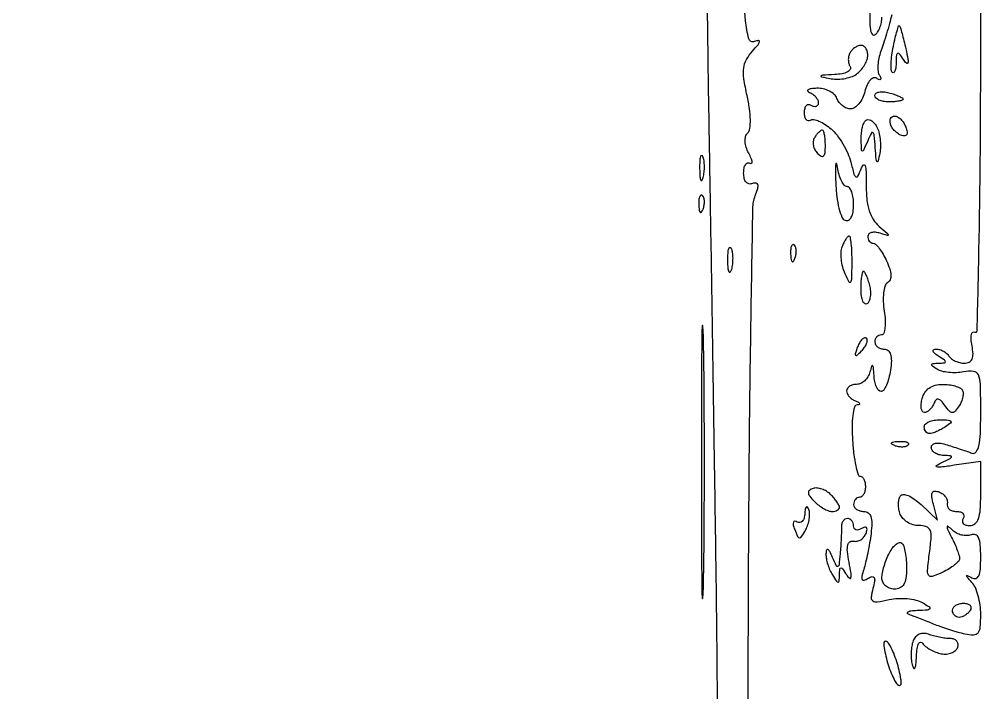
# Model space of a CAD drawing. Extents: x 0 to 37.8, y 0 to 50.8.
# Drawn here: x 26.3 to 37.82, y 34.54 to 42.61 of the extents above; entities that cross this region are included whole.
import ezdxf

# ---------------------------------------------------------------- set-up
doc = ezdxf.new("R2010")
doc.units = 0
doc.header["$MEASUREMENT"] = 0

msp = doc.modelspace()

# ---------------------------------------------------------------- linework, layer by layer
for points in [[(20.259036, 48.000968, 0.000043), (23.074121, 48.0391, 0.000043), (25.707018, 48.075219, 0.000103), (27.6642, 48.102641, 0.000713), (29.207501, 48.126785, 0.001174), (30.51262, 48.152131, 0.000085), (31.68458, 48.177843, 0.177075), (31.71795, 48.190887, -0.1764), (31.750241, 48.203558, -0.000693), (32.148749, 48.212861, -0.003381), (32.602734, 48.219757, -0.002107), (33.135, 48.222), (34.5168, 48.222), (34.517334, 45.95895, 0.001407), (34.520498, 44.921491, 0.000797), (34.529867, 43.664836, 0.000795), (34.543345, 42.39814, 0.001309), (34.559251, 41.3271, -0.000297), (34.577931, 40.2201, -0.000153), (34.600072, 38.834044, -0.000152), (34.621982, 37.407909, -0.00023), (34.640106, 36.1665, -0.001223), (34.656615, 34.754542, -0.000427), (34.673665, 32.722951, -0.000424)], [(36.749703, 42.666639, -0.008015), (36.722173, 42.560467, -0.005293), (36.687295, 42.439322, -0.005326), (36.650874, 42.322233, -0.010275), (36.618807, 42.229451, 0.036212), (36.595076, 42.147209, 0.037549), (36.583823, 42.063397, 0.040367), (36.585461, 41.989887, 0.113128), (36.601966, 41.941429, -0.038822), (36.618515, 41.909327, -0.29251), (36.615745, 41.893269, -0.314065), (36.60046, 41.889815, -0.041826), (36.569296, 41.905644, 0.227685), (36.531151, 41.909696, 0.123705), (36.49106, 41.882966, 0.079253), (36.454517, 41.826993, 0.043608), (36.427713, 41.749515, -0.048849), (36.398851, 41.668829, -0.058785), (36.356182, 41.600556, -0.069202), (36.306923, 41.554056, -0.155847), (36.258539, 41.5386, -0.097492), (36.210464, 41.548064, -0.066866), (36.162143, 41.575877, -0.064135), (36.120909, 41.616987, -0.07323), (36.093606, 41.6655, 0.117933), (36.060655, 41.713543, 0.068423), (36.00252, 41.753161, 0.062316), (35.929333, 41.778811, 0.061881), (35.851905, 41.785721, 0.020652), (35.783527, 41.780522, 0.099714), (35.746659, 41.768469, 0.448854), (35.74332, 41.752973, 0.139835), (35.76465, 41.736371, -0.061896), (35.805086, 41.713903, -0.05974), (35.839336, 41.681988, -0.064692), (35.862579, 41.645894, -0.111184), (35.8704, 41.611157, -0.121914), (35.863661, 41.583931, -0.187673), (35.845549, 41.56822, -0.151112), (35.818159, 41.567027, -0.074422), (35.7858, 41.5809, 0.146489), (35.753703, 41.58953, 0.191582), (35.726051, 41.577617, 0.134005), (35.707372, 41.544914, 0.063222), (35.7012, 41.4963, 0.053769), (35.706506, 41.447099, 0.11649), (35.722844, 41.413001, 0.18852), (35.746986, 41.399197, 0.176886), (35.77488, 41.404951, -0.190046), (35.815116, 41.412188, -0.051366), (35.878164, 41.392665, -0.044353), (35.950823, 41.353762, -0.033568), (36.023018, 41.299181, -0.050495), (36.094343, 41.22345, -0.029503), (36.164344, 41.120146, -0.029256), (36.222809, 41.007312, -0.043443), (36.259144, 40.902171, 0.006873), (36.297607, 40.75738, 0.18369), (36.320917, 40.725857, 0.452765), (36.345171, 40.73282, 0.020539), (36.383109, 40.822584, -0.102816), (36.409465, 40.864279, -0.57079), (36.42986, 40.859392, -0.067364), (36.44192, 40.786424, -0.008305), (36.443968, 40.624664, 0.026471), (36.452444, 40.451746, 0.05143), (36.480515, 40.316518, 0.064488), (36.529386, 40.211691, 0.080198), (36.600615, 40.131308, -0.003449), (36.696747, 40.051555, -0.189911), (36.707721, 40.031274, -0.534594), (36.697733, 40.022697, -0.008084), (36.61065, 40.048539, 0.049331), (36.553945, 40.060391, 0.085743), (36.50609, 40.057344, 0.128632), (36.474565, 40.040508, 0.209073), (36.4626, 40.013145, 0.075741), (36.467378, 39.981787, 0.088381), (36.481238, 39.955077, 0.099574), (36.501851, 39.937097, 0.127792), (36.52605, 39.93054, -0.197543), (36.556553, 39.917627, -0.032223), (36.59958, 39.868156, -0.031306), (36.645188, 39.799866, -0.022993), (36.687264, 39.719097, -0.028885), (36.725213, 39.623116, -0.068604), (36.739064, 39.547764, -0.104544), (36.72989, 39.492177, -0.16275), (36.69909, 39.455202, 0.183486), (36.668972, 39.415934, 0.043724), (36.651998, 39.333871, 0.039253), (36.648035, 39.229883, 0.030136), (36.659457, 39.116745, -0.025664), (36.671489, 39.00736, -0.043352), (36.668871, 38.91522, -0.05676), (36.653877, 38.85073, -0.317283), (36.626481, 38.8314, 0.105873), (36.596232, 38.824922, 0.099305), (36.570489, 38.806549, 0.096197), (36.553233, 38.779095, 0.0926), (36.5472, 38.7468, 0.131727), (36.55585, 38.714538, 0.100599), (36.580173, 38.687051, 0.088071), (36.616558, 38.668561, 0.073754), (36.659448, 38.6622, -0.178073), (36.706064, 38.645054, -0.14566), (36.735203, 38.600247, -0.081358), (36.744942, 38.522718, -0.02709), (36.734446, 38.4084, -0.027258), (36.714715, 38.31118, -0.04044), (36.686107, 38.229154, -0.047041), (36.653584, 38.171067, -0.246404), (36.622198, 38.1546, -0.221516), (36.59274, 38.168324, -0.070029), (36.566348, 38.210515, -0.054629), (36.546633, 38.272062, -0.037353), (36.537386, 38.34495, 0.005718), (36.531295, 38.441588, 0.197309), (36.521283, 38.461595, 0.541772), (36.509184, 38.45817, 0.01159), (36.488883, 38.38725, -0.071619), (36.465052, 38.330664, -0.07028), (36.426104, 38.28269, -0.075733), (36.378525, 38.250323, -0.112012), (36.329497, 38.2392, 0.062394), (36.283347, 38.233419, 0.080635), (36.244255, 38.21642, 0.098031), (36.218092, 38.191226, 0.153392), (36.2088, 38.16165, 0.117038), (36.21659, 38.128827, 0.06394), (36.239864, 38.094346, 0.058299), (36.274111, 38.06352, 0.058288), (36.31455, 38.041429, -0.028265), (36.350591, 38.02446, -0.168817), (36.364385, 38.009346, -0.416753), (36.359777, 37.997957, -0.079781), (36.3357, 37.992132, 0.315786), (36.303427, 37.9655, 0.035306), (36.28357, 37.866807, 0.031714), (36.274718, 37.729868, 0.017585), (36.280415, 37.562453, 0.013768), (36.296149, 37.40028, 0.022277), (36.31943, 37.263672, 0.018115), (36.346163, 37.158786, 0.332778), (36.372065, 37.1394, -0.193868), (36.395873, 37.129808, -0.087279), (36.416089, 37.102123, -0.067132), (36.42981, 37.061068, -0.047152), (36.4344, 37.0125, -0.053595), (36.429181, 36.963951, -0.073362), (36.413691, 36.922877, -0.093122), (36.390802, 36.895303, -0.17482), (36.3639, 36.8856, 0.119248), (36.33701, 36.879094, 0.100665), (36.314109, 36.860749, 0.092192), (36.298731, 36.833312, 0.081935), (36.2934, 36.801, 0.14136), (36.302707, 36.768739, 0.099803), (36.328867, 36.741251, 0.084779), (36.36799, 36.722736, 0.068325), (36.414139, 36.7164, -0.158049), (36.466363, 36.699469, -0.156804), (36.49892, 36.65507, -0.086468), (36.510787, 36.576081, -0.025633), (36.501643, 36.453787, -0.010346), (36.484951, 36.340724, -0.007966), (36.46223, 36.218091, -0.008065), (36.437307, 36.104109, -0.018987), (36.41414, 36.020193, 0.020177), (36.392041, 35.939394, 0.174881), (36.396421, 35.90295, 0.370222), (36.419381, 35.893358, 0.060118), (36.466863, 35.915335, -0.074201), (36.514119, 35.935618, -0.360414), (36.538663, 35.924227, -0.15631), (36.54427, 35.88273, -0.019997), (36.524764, 35.793743, 0.032128), (36.504079, 35.687073, 0.280932), (36.522923, 35.644925, 0.191416), (36.57621, 35.632765, 0.015577), (36.719706, 35.659626, -0.041423), (36.824245, 35.673656, -0.034392), (36.936492, 35.671618, -0.035701), (37.039611, 35.655159, -0.074487), (37.115019, 35.625185, -0.012653), (37.201047, 35.572161, -0.407371), (37.205933, 35.550256, -0.240652), (37.181058, 35.535201, -0.00705), (37.0548, 35.527894, 0.016863), (36.977258, 35.521877, 0.108385), (36.940236, 35.509316, 0.520378), (36.939172, 35.493736, 0.090512), (36.9702, 35.476835, -0.00806), (37.030765, 35.455794, -0.003637), (37.109526, 35.426349, -0.0036), (37.192243, 35.394053, -0.004909), (37.2663, 35.363675, 0.015202), (37.344815, 35.333342, 0.008573), (37.441713, 35.301109, 0.00855), (37.540682, 35.271911, 0.013856), (37.62585, 35.250882, 0.049051), (37.729972, 35.238713, 0.228185), (37.78344, 35.263258, 0.153953), (37.810063, 35.328727, 0.020184), (37.8162, 35.4807, 0.034704), (37.808402, 35.59291, 0.032306), (37.785136, 35.705745, 0.033906), (37.751106, 35.803271, 0.08638), (37.71045, 35.865891, -0.004358), (37.653351, 35.928493, -0.184745), (37.647, 35.945095, -0.561535), (37.655063, 35.950011, -0.009535), (37.71045, 35.920118, 0.203569), (37.757756, 35.914783, 0.224123), (37.79191, 35.945366, 0.082617), (37.811144, 36.025815, 0.017458), (37.8162, 36.170558, 0.018414), (37.810746, 36.318608, 0.085273), (37.79015, 36.401411, 0.204063), (37.752961, 36.436355, 0.181476), (37.699609, 36.435962, -0.091342), (37.647206, 36.426197, -0.060701), (37.586345, 36.433487, -0.058671), (37.526688, 36.455783, -0.070257), (37.477753, 36.490361, 0.016346), (37.424986, 36.536899, 0.593016), (37.412971, 36.532094, 0.144484), (37.417716, 36.503974, 0.005124), (37.467444, 36.404712, -0.014036), (37.503747, 36.328904, -0.015702), (37.534313, 36.253933, -0.015134), (37.556291, 36.188805, -0.076338), (37.56174, 36.150912, -0.186097), (37.54882, 36.118332, -0.037047), (37.502199, 36.074796, -0.034606), (37.437024, 36.029442, -0.026209), (37.359974, 35.988703, -0.023676), (37.234552, 35.937644, -0.341198), (37.19173, 35.951757, -0.176396), (37.177326, 36.009217, -0.007438), (37.202573, 36.221353, 0.014303), (37.222026, 36.406419, 0.112804), (37.209338, 36.491212, 0.225413), (37.1647, 36.533147, 0.077849), (37.07499, 36.5472, -0.072107), (37.005651, 36.557252, -0.063857), (36.938853, 36.58672, -0.066858), (36.884585, 36.630293, -0.098907), (36.852077, 36.681734, -0.048318), (36.836135, 36.739371, -0.043203), (36.830744, 36.801227, -0.045717), (36.835911, 36.85798, -0.093121), (36.851951, 36.899597, -0.266463), (36.886776, 36.91846, -0.091385), (36.945047, 36.906241, -0.059651), (37.019365, 36.864854, -0.031738), (37.100638, 36.797677), (37.297825, 36.612428), (37.248084, 36.80264, -0.025331), (37.229247, 36.89318, -0.149092), (37.23601, 36.940651, -0.289369), (37.264423, 36.958859, -0.08894), (37.316921, 36.949801, -0.07349), (37.360644, 36.9262, -0.078945), (37.394455, 36.891439, -0.087175), (37.413409, 36.851183, -0.121802), (37.41435, 36.811575, 0.14295), (37.416719, 36.775354, 0.128595), (37.438156, 36.744358, 0.105328), (37.476269, 36.723534, 0.072671), (37.525093, 36.7164, -0.066118), (37.571761, 36.710202, -0.138808), (37.602883, 36.691549, -0.191142), (37.613832, 36.663918, -0.139169), (37.6047, 36.6318, 0.139169), (37.595568, 36.599682, 0.191142), (37.606517, 36.572051, 0.138808), (37.637639, 36.553398, 0.066118), (37.684307, 36.5472, 0.176619), (37.746591, 36.569909, 0.136109), (37.787796, 36.630013, 0.066743), (37.810137, 36.741874, 0.015962), (37.8162, 36.931733), (37.8162, 37.316267), (37.49895, 37.269225, -0.005381), (37.342512, 37.247746, -0.085686), (37.2892, 37.250161, -0.667949), (37.286354, 37.26609, -0.032576), (37.3509, 37.301745, 0.006028), (37.448884, 37.349271, 0.219596), (37.464125, 37.368319, 0.459668), (37.45445, 37.381892, 0.012418), (37.37205, 37.387254, -0.058739), (37.315431, 37.396245, -0.075547), (37.26749, 37.417979, -0.092215), (37.23531, 37.448586, -0.157926), (37.224, 37.483501, -0.216017), (37.238496, 37.515488, -0.140908), (37.275771, 37.533029, -0.081272), (37.335912, 37.532889, -0.034756), (37.41435, 37.514192, -0.002737), (37.49498, 37.488456, -0.002324), (37.579849, 37.460418, -0.002342), (37.6569, 37.434162, -0.006595), (37.71045, 37.414839, 0.334895), (37.759133, 37.429199, 0.106331), (37.792398, 37.502547, 0.043567), (37.811196, 37.649941, 0.009942), (37.8162, 37.901611, 0.005841), (37.81224, 38.24054, 0.094472), (37.788356, 38.351646, 0.274957), (37.730418, 38.394246, 0.071683), (37.610169, 38.38874, -0.037993), (37.523122, 38.378867, -0.033722), (37.431989, 38.381641, -0.035292), (37.350116, 38.395561, -0.081726), (37.292919, 38.419882, -0.015996), (37.237349, 38.457666, -0.296492), (37.23011, 38.476598, -0.32788), (37.244522, 38.489388, -0.017948), (37.3086, 38.493, 0.013145), (37.381662, 38.496415, 0.392993), (37.3932, 38.508827, 0.246379), (37.383317, 38.527667, 0.007698), (37.3086, 38.5776, -0.027275), (37.261722, 38.611655, -0.147021), (37.244232, 38.637439, -0.37991), (37.251715, 38.654103, -0.102799), (37.282457, 38.660905, -0.074131), (37.324875, 38.655137, -0.053889), (37.368976, 38.636968, -0.054031), (37.408042, 38.609871, -0.075854), (37.4355, 38.5776, 0.094027), (37.465148, 38.5452, 0.052892), (37.511134, 38.517851, 0.050203), (37.565273, 38.499276, 0.057614), (37.619555, 38.493, 0.110481), (37.677175, 38.505889, 0.181084), (37.711651, 38.541276, 0.11682), (37.72318, 38.604097, 0.034462), (37.711383, 38.70194, -0.027972), (37.701057, 38.779153, -0.068119), (37.704436, 38.836363, -0.162929), (37.720224, 38.864063, -0.332306), (37.743821, 38.866147, 0.579799), (37.773395, 38.882199, 0.0005), (37.794939, 39.877703, 0.003249), (37.811007, 41.013912, 0.001911), (37.8162, 42.372557, 0.001249), (37.8117, 44.173773, 0.006105)], [(35.029975, 32.676313, -0.00095), (35.031739, 35.163639, -0.001273), (35.041982, 37.150537, -0.002012), (35.061958, 38.854324, -0.000461), (35.086856, 40.347845, -0.086353), (35.115752, 40.498201, 0.020144), (35.145113, 40.586251, 0.129228), (35.146256, 40.63281, 0.330759), (35.124786, 40.650874, 0.107156), (35.081195, 40.644156, -0.14527), (35.039577, 40.640908, -0.166468), (35.005508, 40.661355, -0.118411), (34.983333, 40.705599, -0.057285), (34.976057, 40.768894, -0.044401), (34.981399, 40.828931, -0.09659), (34.998062, 40.871884, -0.174757), (35.022658, 40.891057, -0.220912), (35.050969, 40.887679, 0.279806), (35.069654, 40.887532, 0.295812), (35.077708, 40.903876, 0.072247), (35.066259, 40.946631, 0.021384), (35.0368, 41.00783, -0.045648), (35.006123, 41.080355, -0.064283), (34.993528, 41.149355, -0.07794), (34.999627, 41.208122, -0.132358), (35.024123, 41.25069, 0.165798), (35.050427, 41.304218, 0.035912), (35.056314, 41.408587, 0.031705), (35.045723, 41.542639, 0.019702), (35.017214, 41.69788, -0.017329), (34.978782, 41.9017, -0.067451), (34.976603, 42.029753, -0.096039), (35.008431, 42.129399, -0.058793), (35.080157, 42.23027, 0.010553), (35.147842, 42.30831, 0.12229), (35.165311, 42.344476, 0.520012), (35.152843, 42.357794, 0.05605), (35.104257, 42.345248, -0.448348), (35.03729, 42.379966, -0.038102), (34.999611, 42.595105, -0.017712), (34.974256, 43.004874, -0.002367)], [(36.4927, 42.748023, 0.015805), (36.485679, 42.594386, 0.046098), (36.493951, 42.488653, 0.104917), (36.515614, 42.4343, 0.404067), (36.547824, 42.427285, 0.109494), (36.580027, 42.458618, 0.050642), (36.607132, 42.510709, 0.046781), (36.625578, 42.573648, 0.047936), (36.6318, 42.6384, -0.050097)]]:
    msp.add_lwpolyline(points, format="xyb")
for points in [[(36.842561, 42.535587, -0.097984), (36.852251, 42.516908, -0.004052), (36.872823, 42.444022, -0.006901), (36.89542, 42.356687, -0.004831), (36.918569, 42.2577, -0.007762), (36.943912, 42.135528, -0.103987), (36.943083, 42.08999, -0.593089), (36.926594, 42.085343, -0.045015), (36.889465, 42.1308, 0.014386), (36.840607, 42.198706, 0.337675), (36.819134, 42.20458, 0.290322), (36.805174, 42.185084, 0.012078), (36.802295, 42.09555, -0.025204), (36.798825, 42.036178, -0.06158), (36.788782, 41.99363, -0.151872), (36.774348, 41.974886, -0.36461), (36.758112, 41.976287, -0.186045), (36.744249, 42.00754, -0.021318), (36.7437, 42.085963, -0.023412), (36.751701, 42.182787, -0.017035), (36.769275, 42.289425, -0.008044), (36.791385, 42.391413, -0.014948), (36.813098, 42.473213, -0.011564), (36.832706, 42.533905, -0.589985)], [(36.382993, 42.3, 0.089642), (36.348681, 42.293799, 0.053229), (36.311411, 42.275149, 0.051032), (36.277005, 42.247761, 0.06081), (36.2511, 42.2154, 0.079461), (36.23499, 42.176756, 0.059169), (36.229532, 42.1308, 0.059169), (36.23499, 42.084844, 0.079461), (36.2511, 42.0462, -0.276828), (36.251551, 42.012644, -0.14238), (36.220031, 41.98261, -0.0743), (36.155294, 41.960431, -0.033337), (36.065743, 41.950079, 0.001867), (35.920708, 41.942505, 0.201861), (35.903443, 41.934073, 0.574889), (35.906734, 41.924318, 0.00327), (36.023107, 41.901285, 0.054081), (36.106751, 41.894511, 0.043115), (36.196739, 41.904762, 0.044558), (36.279363, 41.929298, 0.078914), (36.340357, 41.965465, 0.049853), (36.387131, 42.012894, 0.041964), (36.426691, 42.07135, 0.043839), (36.453787, 42.131468, 0.084154), (36.4626, 42.183459, 0.066527), (36.456646, 42.228008, 0.083585), (36.439215, 42.265766, 0.099375), (36.413351, 42.291018, 0.144829)], [(36.7164, 41.732313, -0.016817), (36.781236, 41.713006, -0.025621), (36.835898, 41.691536, -0.023188), (36.876898, 41.670613, -0.269386), (36.8856, 41.655633, -0.326917), (36.876332, 41.642973, -0.029396), (36.835898, 41.632727, -0.029316), (36.781258, 41.625541, -0.018041), (36.7164, 41.6232, -0.043375), (36.651627, 41.62883, -0.063112), (36.596902, 41.645725, -0.082769), (36.559853, 41.670567, -0.206609), (36.5472, 41.69988, -0.24384), (36.560528, 41.725583, -0.106581), (36.596902, 41.741037, -0.070464), (36.651569, 41.743701, -0.040966)], [(36.569229, 41.327031, -0.064494), (36.594888, 41.263049, -0.034071), (36.610605, 41.17882, -0.033243), (36.615088, 41.089025, -0.043647), (36.606586, 41.007417, -0.008758), (36.586345, 40.911779, -0.623691), (36.574063, 40.908911, -0.151651), (36.563219, 40.935757, -0.003539), (36.552775, 41.0733, 0.005241), (36.540892, 41.223035, 0.183935), (36.52577, 41.254063, 0.502079), (36.505543, 41.250443, 0.014304), (36.4626, 41.1579, -0.002716), (36.41199, 41.041866, -0.321284), (36.398648, 41.034007, -0.375057), (36.388764, 41.044328, -0.003099), (36.383946, 41.16495, -0.031195), (36.386003, 41.236733, -0.032525), (36.397009, 41.306688, -0.034412), (36.414529, 41.365429, -0.10709), (36.436764, 41.399964, -0.19829), (36.465019, 41.411707, -0.127098), (36.499916, 41.40278, -0.08756), (36.536706, 41.373153, -0.052035)], [(36.784899, 41.454, -0.13514), (36.820281, 41.444259, -0.062067), (36.858335, 41.414647, -0.054888), (36.893114, 41.371275, -0.049992), (36.918906, 41.320031, -0.045328), (36.934139, 41.266209, -0.161356), (36.92939, 41.231174, -0.257062), (36.90722, 41.215584, -0.108271), (36.869795, 41.219568, -0.068602), (36.828857, 41.239787, -0.047417), (36.788966, 41.272743, -0.047422), (36.756003, 41.31262, -0.068669), (36.735787, 41.353537, -0.075908), (36.729188, 41.391931, -0.118903), (36.7364, 41.424489, -0.144673), (36.75614, 41.446019, -0.136183)], [(35.917693, 41.2848, 0.158891), (35.89963, 41.278911, 0.035867), (35.874647, 41.257783, 0.033717), (35.848043, 41.228037, 0.027183), (35.823544, 41.192829, 0.11056), (35.808921, 41.150599, 0.077894), (35.811056, 41.100218, 0.072722), (35.829137, 41.049591, 0.074436), (35.860851, 41.006709, 0.062607), (35.905396, 40.972113, 0.339454), (35.93385, 40.975521, 0.178281), (35.951018, 41.01159, 0.02285), (35.955, 41.09868, 0.018873), (35.952306, 41.170022, 0.030595), (35.944041, 41.230127, 0.031559), (35.932235, 41.274344, 0.322196)], [(34.487692, 40.96916, 0.31318), (34.472565, 40.979056, 0.333666), (34.458856, 40.968155, 0.052471), (34.450195, 40.910878, 0.014395), (34.448693, 40.8195, 0.012823), (34.452128, 40.72913, 0.080377), (34.462363, 40.684216, 0.597527), (34.475909, 40.682732, 0.087174), (34.490827, 40.71536, 0.037336), (34.502663, 40.780299, 0.029507), (34.505994, 40.851649, 0.030339), (34.501099, 40.918574, 0.06278)], [(36.100048, 40.84065, 0.056701), (36.088573, 40.883428, 0.781528), (36.079505, 40.882231, 0.031378), (36.075643, 40.805074, 0.005138), (36.079084, 40.655501, 0.021366), (36.091654, 40.490437, 0.032257), (36.117915, 40.348716, 0.034395), (36.152791, 40.24222, 0.219373), (36.193197, 40.204301, 0.207579), (36.233302, 40.207823, 0.145461), (36.265785, 40.240334, 0.086015), (36.286756, 40.302683, 0.038231), (36.2934, 40.38945, 0.03447), (36.287622, 40.47316, 0.052549), (36.270123, 40.543801, 0.068442), (36.244556, 40.592375, 0.241969), (36.21416, 40.608, -0.22787), (36.181281, 40.623805, -0.054707), (36.147953, 40.676341, -0.045409), (36.119191, 40.751552, -0.031439)], [(34.483312, 40.500487, 0.296942), (34.464797, 40.504397, 0.208169), (34.449176, 40.488954, 0.077125), (34.439809, 40.448347, 0.028489), (34.438879, 40.38945, 0.018894), (34.443874, 40.326311, 0.168741), (34.45583, 40.301628, 0.470617), (34.471248, 40.303087, 0.054073), (34.489991, 40.338337, 0.051402), (34.503192, 40.384603, 0.05415), (34.506358, 40.431772, 0.060344), (34.499661, 40.472829, 0.126455)], [(36.239985, 40.0158, 0.217101), (36.222804, 40.007971, 0.032891), (36.199379, 39.977151, 0.031839), (36.175001, 39.934622, 0.022611), (36.153001, 39.884229, 0.08042), (36.139693, 39.820515, 0.038545), (36.142343, 39.736764, 0.036924), (36.158773, 39.647739, 0.043392), (36.187618, 39.566979, 0.016234), (36.237301, 39.467261, 0.566847), (36.258656, 39.466305, 0.141374), (36.271915, 39.508677, 0.004114), (36.274601, 39.69855, 0.010796), (36.272695, 39.820186, 0.017857), (36.265208, 39.922608, 0.01211), (36.254394, 40.003494, 0.368908)], [(34.826092, 39.86936, -0.06278), (34.839499, 39.818774, -0.030339), (34.844394, 39.751849, -0.029507), (34.841063, 39.680499, -0.037336), (34.829227, 39.61556, -0.087174), (34.814309, 39.582932, -0.597527), (34.800763, 39.584416, -0.080377), (34.790528, 39.62933, -0.012823), (34.787093, 39.7197, -0.014395), (34.788595, 39.811078, -0.052471), (34.797256, 39.868355, -0.333666), (34.810965, 39.879256, -0.31318)], [(35.583112, 39.908287, 0.296942), (35.564597, 39.912197, 0.208169), (35.548976, 39.896754, 0.077125), (35.539609, 39.856147, 0.028489), (35.538679, 39.79725, 0.018894), (35.543674, 39.734111, 0.168741), (35.55563, 39.709428, 0.470617), (35.571048, 39.710887, 0.054073), (35.589791, 39.746137, 0.051402), (35.602992, 39.792403, 0.05415), (35.606158, 39.839572, 0.060344), (35.599461, 39.880629, 0.126455)], [(36.410433, 39.5928, 0.349346), (36.39767, 39.582643, 0.019434), (36.387527, 39.529205, 0.023105), (36.380337, 39.459304, 0.014076), (36.378, 39.376307, 0.034022), (36.383432, 39.296563, 0.072514), (36.400518, 39.237326, 0.140077), (36.425673, 39.207698, 0.293546), (36.454658, 39.207191, 0.15438), (36.480834, 39.237591, 0.064046), (36.495806, 39.290329, 0.054994), (36.498337, 39.355477, 0.046215), (36.487091, 39.423684, 0.016826), (36.467793, 39.488488, 0.025633), (36.44633, 39.543122, 0.023205), (36.425412, 39.5841, 0.269346)], [(34.495514, 38.76795, 0.017758), (34.486333, 38.941556, 0.948514), (34.477659, 38.941248, 0.003611), (34.47174, 38.355239, 0.00072), (34.470233, 37.3086, 0.00072), (34.47174, 36.261961, 0.003611), (34.477659, 35.675952, 0.948514), (34.486333, 35.675644, 0.017758), (34.495514, 35.84925, 0.002729), (34.503396, 36.513592, 0.001602), (34.505943, 37.3086, 0.001602), (34.503396, 38.103608, 0.002729)], [(36.446261, 38.791339, 0.278911), (36.423573, 38.796925, 0.120343), (36.395846, 38.780224, 0.070189), (36.366687, 38.741786, 0.036269), (36.341139, 38.686999, 0.008399), (36.311861, 38.606044, 0.286372), (36.31627, 38.587006, 0.400052), (36.332616, 38.586609, 0.011214), (36.388498, 38.63964, 0.043285), (36.425265, 38.68306, 0.063152), (36.448829, 38.727242, 0.082976), (36.4565, 38.76543, 0.20742)], [(37.355774, 38.2392, -0.031684), (37.434107, 38.234231, -0.037326), (37.506904, 38.219375, -0.040612), (37.56492, 38.197729, -0.145753), (37.594125, 38.171711, -0.132492), (37.604476, 38.137039, -0.055109), (37.600372, 38.087956, -0.04929), (37.583958, 38.033361, -0.045282), (37.556818, 37.981361, -0.031396), (37.509607, 37.917193, -0.228207), (37.475713, 37.901854, -0.208059), (37.440506, 37.918172, -0.026055), (37.386759, 37.9854, 0.028535), (37.339857, 38.043473, 0.171081), (37.306194, 38.061667, 0.273017), (37.278239, 38.050617, 0.069071), (37.252809, 38.00655, -0.052411), (37.231226, 37.966103, -0.05545), (37.202051, 37.931864, -0.061943), (37.17007, 37.908518, -0.127395), (37.14027, 37.9008, -0.264205), (37.117164, 37.913926, -0.097477), (37.104092, 37.950502, -0.064262), (37.102968, 38.005154, -0.037015), (37.114887, 38.07, -0.082114), (37.146781, 38.141489, -0.094016), (37.19886, 38.195092, -0.0887), (37.269608, 38.228002, -0.064706)], [(37.32975, 37.814905, -0.011293), (37.43078, 37.811934, -0.220444), (37.457678, 37.797728, -0.409657), (37.454864, 37.775634, -0.023197), (37.3932, 37.7316, -0.019837), (37.33996, 37.700114, -0.02047), (37.284938, 37.673301, -0.020703), (37.235545, 37.654079, -0.077483), (37.20285, 37.648295, -0.133323), (37.178658, 37.654336, -0.102891), (37.158038, 37.672232, -0.089496), (37.14417, 37.699371, -0.073605), (37.1394, 37.7316, -0.210568), (37.153611, 37.763848, -0.082215), (37.195315, 37.790968, -0.062416), (37.256875, 37.809195, -0.042523)], [(36.83625, 37.555721, -0.028489), (36.895147, 37.554791, -0.077125), (36.935754, 37.545424, -0.208169), (36.951197, 37.529803, -0.296942), (36.947287, 37.511288, -0.126455), (36.919629, 37.494939, -0.060344), (36.878572, 37.488242, -0.05415), (36.831403, 37.491408, -0.051402), (36.785137, 37.504609, -0.054073), (36.749887, 37.523352, -0.470617), (36.748428, 37.53877, -0.168741), (36.773111, 37.550726, -0.018894)], [(36.017695, 36.919591, 0.059445), (35.969211, 36.957739, 0.054983), (35.911855, 36.984604, 0.058837), (35.854676, 36.99683, 0.104089), (35.80695, 36.99135, 0.08699), (35.763896, 36.968092, 0.256418), (35.751235, 36.938141, 0.145234), (35.767953, 36.897534, 0.026609), (35.822812, 36.836502, 0.033864), (35.875459, 36.790541, 0.033014), (35.934261, 36.75168, 0.034842), (35.990423, 36.724666, 0.094953), (36.033557, 36.7164, 0.051363), (36.06824, 36.719972, 0.071292), (36.097574, 36.730601, 0.091341), (36.117292, 36.746291, 0.181063), (36.1242, 36.764743, 0.12647), (36.117712, 36.789981, 0.024827), (36.092914, 36.830171, 0.024894), (36.058468, 36.87527, 0.02084)], [(35.756166, 36.740737, 0.07969), (35.739799, 36.767769, 0.445044), (35.724818, 36.768216, 0.156108), (35.712908, 36.743777, 0.025044), (35.707879, 36.690257, -0.056155), (35.699256, 36.635361, -0.115467), (35.678595, 36.597354, -0.178975), (35.649811, 36.582046, -0.173753), (35.617569, 36.588901, 0.123931), (35.588924, 36.597981, 0.339364), (35.572409, 36.586828, 0.14128), (35.571034, 36.553962, 0.031884), (35.587874, 36.500034, 0.015473), (35.622776, 36.416869, 0.291173), (35.645474, 36.402133, 0.260089), (35.67043, 36.415759, 0.012983), (35.719792, 36.498827, 0.048124), (35.746553, 36.559726, 0.042179), (35.762645, 36.627369, 0.044423), (35.766521, 36.6914, 0.089506)], [(36.2182, 36.6318, 0.141463), (36.189838, 36.623612, 0.104283), (36.166244, 36.600736, 0.088234), (36.151062, 36.566468, 0.069648), (36.146927, 36.52605, -0.016291), (36.147176, 36.471334, -0.005075), (36.14404, 36.389236, -0.005067), (36.138672, 36.29753, -0.005569), (36.131581, 36.2088, -0.00456), (36.118125, 36.074679, -0.263518), (36.104166, 36.055308, -0.413317), (36.086317, 36.061881, -0.007061), (36.0396, 36.1665, 0.014925), (36.006443, 36.237722, 0.152377), (35.984093, 36.260865, 0.491407), (35.968643, 36.254093, 0.051935), (35.962242, 36.2088, 0.053798), (35.966342, 36.15103, 0.029384), (35.983047, 36.0819, 0.028934), (36.008535, 36.012872, 0.040566), (36.0396, 35.955, 0.007698), (36.089533, 35.880283, 0.246379), (36.108373, 35.8704, 0.392993), (36.120785, 35.881938, 0.013145), (36.1242, 35.955, -0.013494), (36.12766, 36.027938, -0.39259), (36.140223, 36.0396, -0.244541), (36.159364, 36.029643, -0.007802), (36.209977, 35.955, 0.071452), (36.24357, 35.916923, 0.573559), (36.261158, 35.923071, 0.087282), (36.262186, 35.977458, 0.008613), (36.239651, 36.106827, -0.018127), (36.219313, 36.238341, -0.080931), (36.222761, 36.316059, -0.201973), (36.24832, 36.353067, -0.202109), (36.292645, 36.360627, 0.108823), (36.336551, 36.360051, 0.088167), (36.380407, 36.377545, 0.083546), (36.417497, 36.410217, 0.083556), (36.44185, 36.453226, 0.043316), (36.454099, 36.498916, 0.231676), (36.44717, 36.523013, 0.294668), (36.425916, 36.528721, 0.060784), (36.388975, 36.511683, -0.070804), (36.352402, 36.495691, -0.146015), (36.321475, 36.496284, -0.189514), (36.301077, 36.512904, -0.128828), (36.2934, 36.542207, 0.082554), (36.287712, 36.576425, 0.092465), (36.27131, 36.605482, 0.100625), (36.246883, 36.624912, 0.11839)], [(36.871304, 36.335896, -0.125839), (36.893252, 36.298866, -0.025061), (36.911275, 36.223442, -0.025066), (36.923745, 36.131167, -0.021055), (36.9279, 36.03255, -0.033544), (36.920103, 35.916467, -0.101924), (36.89406, 35.8422, -0.150555), (36.847885, 35.800751, -0.108585), (36.77985, 35.7858, -0.088244), (36.723322, 35.795855, -0.094737), (36.67529, 35.824711, -0.100018), (36.643158, 35.867729, -0.110994), (36.6318, 35.918262, -0.050747), (36.638195, 35.981107, -0.022505), (36.658665, 36.06201, -0.022), (36.688239, 36.146472, -0.027655), (36.723254, 36.221607, -0.038071), (36.762398, 36.283013, -0.067548), (36.804469, 36.325669, -0.10517), (36.842552, 36.343964, -0.261653)], [(37.609693, 35.6166, -0.066118), (37.656361, 35.610402, -0.138808), (37.687483, 35.591749, -0.191142), (37.698432, 35.564118, -0.139169), (37.6893, 35.532, -0.06081), (37.663395, 35.499639, -0.051032), (37.628989, 35.472251, -0.053229), (37.591719, 35.453601, -0.089642), (37.557407, 35.4474, -0.105429), (37.527033, 35.453877, -0.099231), (37.501185, 35.472251, -0.096318), (37.483859, 35.499705, -0.092995), (37.4778, 35.532, -0.153634), (37.487954, 35.564265, -0.097988), (37.516544, 35.591749, -0.080552), (37.559262, 35.610294, -0.062283)], [(37.189332, 35.244678, 0.087758), (37.132425, 35.255701, 0.106976), (37.079329, 35.245111, 0.108088), (37.03576, 35.213654, 0.091177), (37.006058, 35.165019, 0.052406), (36.989682, 35.103875, 0.029981), (36.982272, 35.027746, 0.029649), (36.98401, 34.949428, 0.04304), (36.995531, 34.881292, 0.062529), (37.012387, 34.838898, 0.603473), (37.027396, 34.839175, 0.094747), (37.03967, 34.882271, 0.011197), (37.046282, 34.9821, -0.022934), (37.054677, 35.07554, -0.075734), (37.072108, 35.134677, -0.267283), (37.094982, 35.150685, -0.279607), (37.119545, 35.138606, 0.081121), (37.154865, 35.099168, 0.040113), (37.210566, 35.061195, 0.038438), (37.276148, 35.030214, 0.045532), (37.342123, 35.011706, 0.064742), (37.406214, 35.008293, 0.073139), (37.466284, 35.021861, 0.08357), (37.513269, 35.0497, 0.133986), (37.539523, 35.08785, 0.117721), (37.543646, 35.12812, 0.144252), (37.528323, 35.162536, 0.129994), (37.495156, 35.185562, 0.087299), (37.449469, 35.1936, -0.0313), (37.391228, 35.19725, -0.017182), (37.320654, 35.208604, -0.01707), (37.249546, 35.225105, -0.026069)], [(36.699491, 35.1513, 0.218844), (36.672999, 35.162021, 0.366201), (36.656452, 35.146655, 0.072611), (36.657935, 35.086511, 0.014892), (36.679036, 34.9821, 0.020024), (36.707559, 34.878731, 0.020039), (36.744254, 34.778002, 0.02034), (36.783287, 34.692914, 0.071266), (36.817909, 34.6437, 0.218844), (36.844401, 34.632979, 0.366201), (36.860948, 34.648345, 0.072611), (36.859465, 34.708489, 0.014892), (36.838364, 34.8129, 0.020024), (36.809841, 34.916269, 0.020039), (36.773146, 35.016997, 0.02034), (36.734113, 35.102086, 0.071266)]]:
    msp.add_lwpolyline(points, format="xyb", close=True)

doc.saveas('drawing.dxf')
